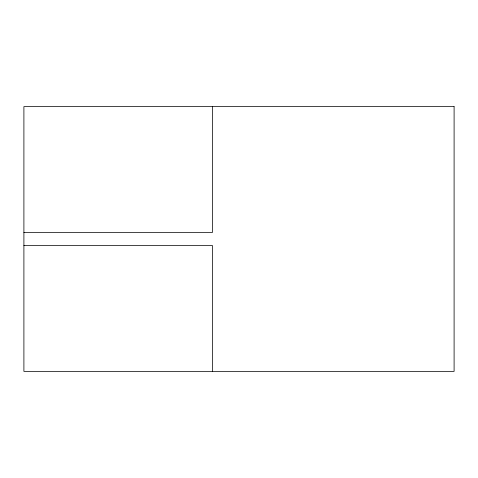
<?xml version="1.0" encoding="UTF-8"?>
<svg xmlns="http://www.w3.org/2000/svg" width="478" height="478" viewBox="0 0 478 478"><rect width="100%" height="100%" fill="white"/><g stroke="black" fill="none" stroke-linecap="round" stroke-linejoin="round"><path stroke-width="0.72" d="M23.9 232.38L212.525 232.38L212.525 106.63M23.9 245.62L212.525 245.62L212.525 371.37M454.1 106.63L23.9 106.63L23.9 371.37L454.1 371.37L454.1 106.63"/></g></svg>
